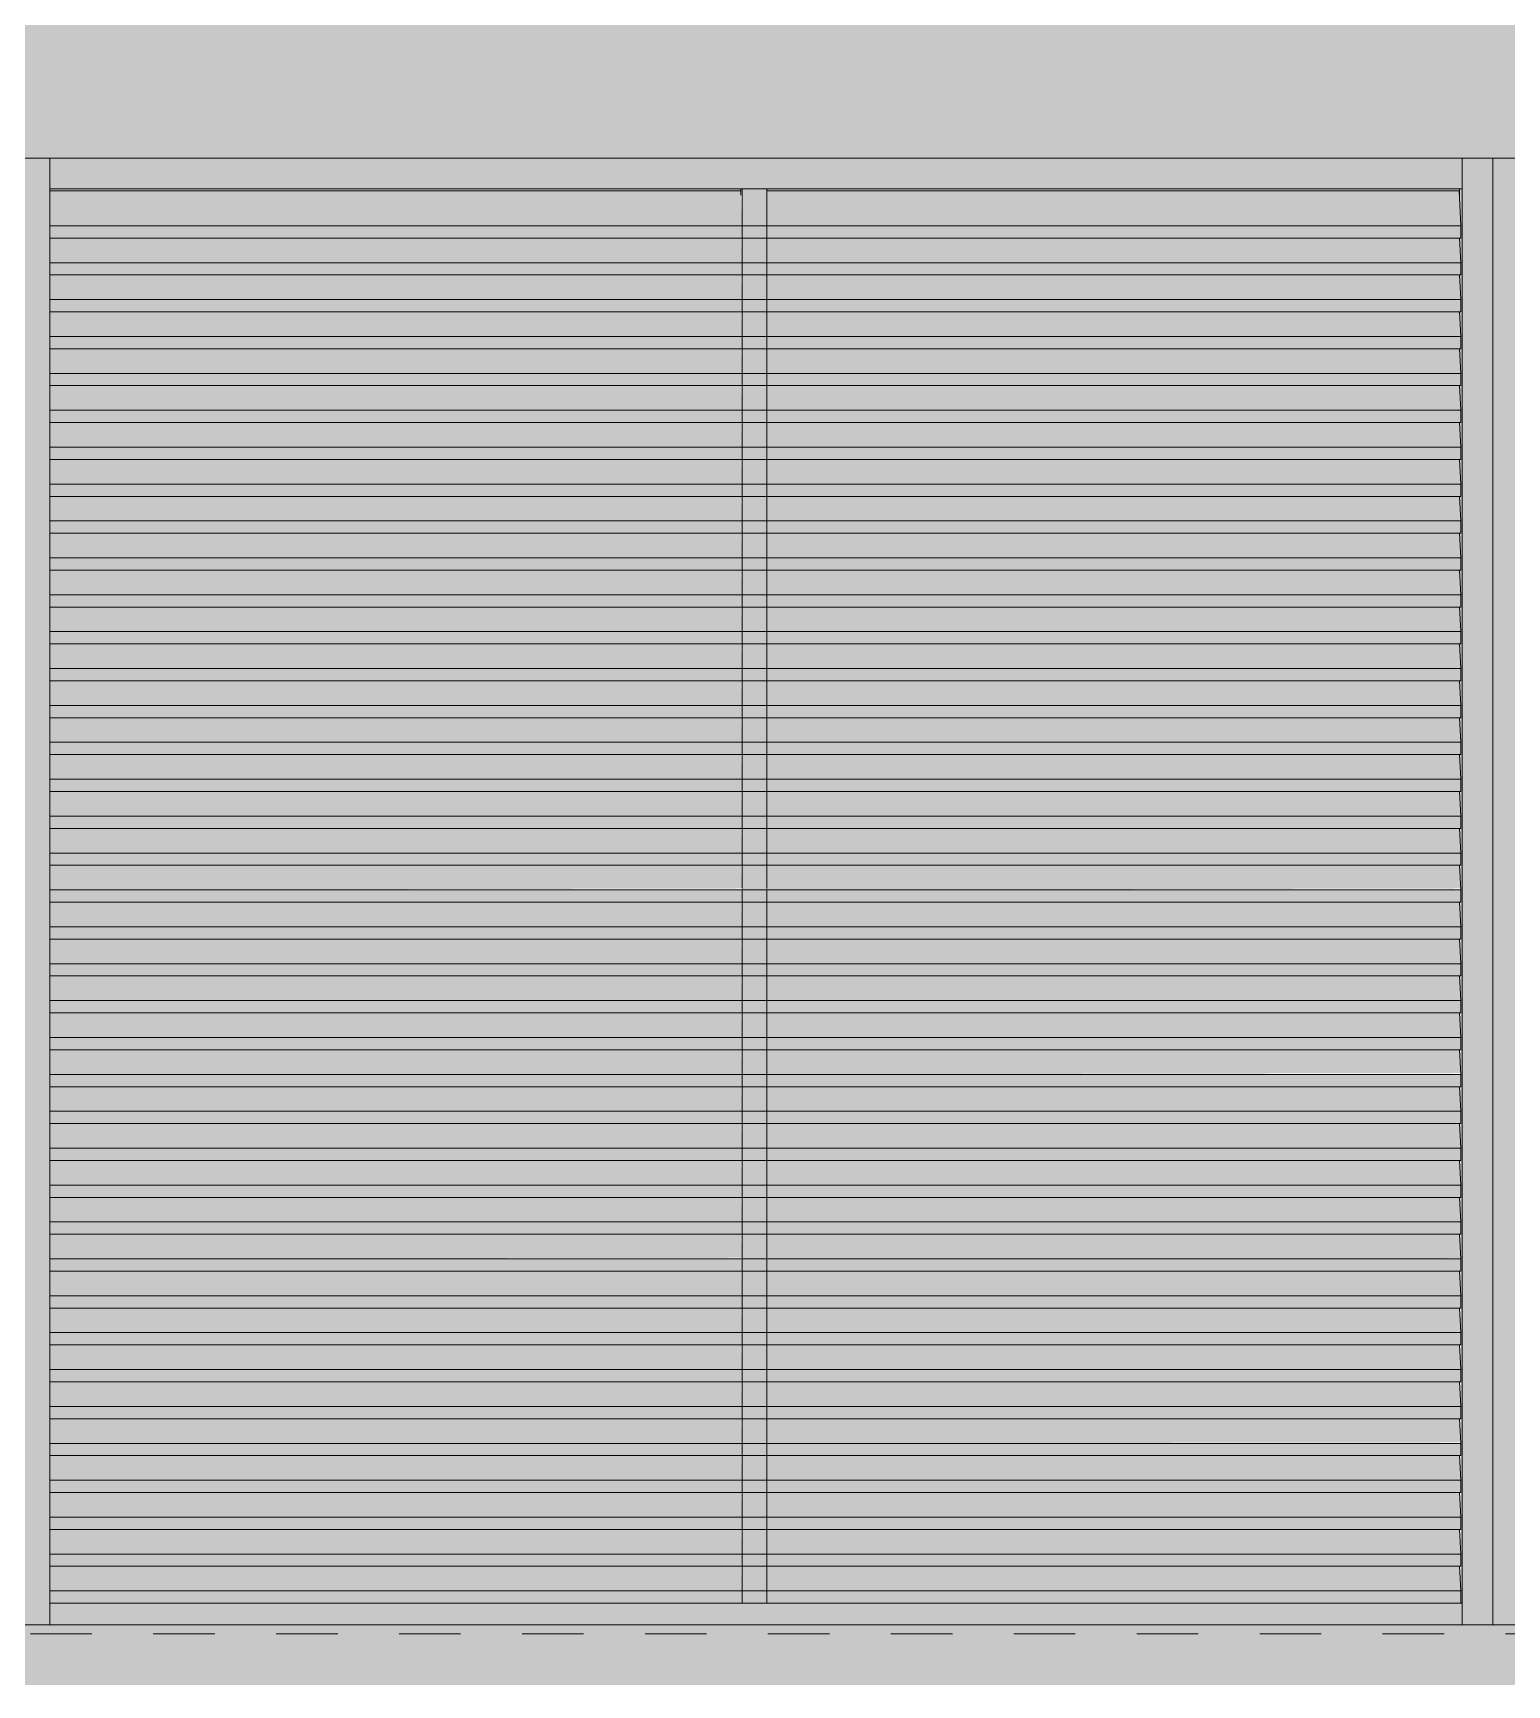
# Model space of a CAD drawing. Header units: metres. Extents: x 902 to 1205, y -4 to 36.
# Drawn here: x 1111.865 to 1114.263, y 5.157 to 7.843 of the extents above; entities that cross this region are included whole.
import ezdxf

# ---------------------------------------------------------------- set-up
doc = ezdxf.new("R2010")
doc.units = ezdxf.units.M
doc.linetypes.add('AEC_Center', pattern=[0.024, 0.012, -0.004, 0.004, -0.004])
for name, color, linetype, lineweight in [('A-DOOR', 31, 'Continuous', 5), ('A-FLOR', 192, 'Continuous', 5), ('A-FLOR-LEVL', 51, 'Continuous', 5), ('A-GLAZ-CWMG', 51, 'Continuous', 5), ('A-WALL-PATT', 111, 'Continuous', 5)]:
    doc.layers.add(name, color=color, linetype=linetype, lineweight=lineweight)

# ---------------------------------------------------------------- blocks, each defined once
blk = doc.blocks.new('Rectangular Mullion - 50x100mm-1447016-North - Grids B')
at = {"layer": 'A-GLAZ-CWMG'}
blk.add_hatch(color=256, dxfattribs=at).paths.add_polyline_path([(1610.9208, 5.255), (1610.9708, 5.255), (1610.9708, 7.64), (1610.9208, 7.64), (1610.9208, 5.5514)])
for p, q in [((1610.9208, 7.64), (1610.9708, 7.64)), ((1610.9208, 7.64), (1610.9208, 5.255)), ((1610.9708, 7.64), (1610.9708, 5.255))]:
    blk.add_line(p, q, dxfattribs=at)
blk = doc.blocks.new('Curtain_Wall_Louvre_DoubleDoor - Louvre Double Door-V124-North - Grids B')
at = {"layer": 'A-DOOR'}
h = blk.add_hatch(color=256, dxfattribs=at)
h.paths.add_polyline_path([(1607.3015, 7.53), (1607.2992, 7.587), (1606.1749, 7.587), (1606.1749, 7.53), (1606.843, 7.53)])
h.paths.add_polyline_path([(1608.4705, 7.53), (1608.4681, 7.587), (1607.3415, 7.587), (1607.3415, 7.53), (1608.4062, 7.53)])
for points in [[(1607.3415, 5.29), (1607.3415, 7.59), (1607.3015, 7.59), (1607.3015, 5.29)], [(1606.843, 7.51), (1608.4705, 7.51), (1608.4705, 7.53), (1606.1749, 7.53), (1606.1749, 7.51), (1606.3219, 7.51)], [(1606.843, 7.45), (1608.4705, 7.45), (1608.4705, 7.47), (1606.1749, 7.47), (1606.1749, 7.45), (1606.3219, 7.45)], [(1606.843, 7.39), (1608.4705, 7.39), (1608.4705, 7.41), (1606.1749, 7.41), (1606.1749, 7.39), (1606.3219, 7.39)], [(1606.843, 7.33), (1608.4705, 7.33), (1608.4705, 7.35), (1606.1749, 7.35), (1606.1749, 7.33), (1606.3219, 7.33)], [(1606.843, 7.27), (1608.4705, 7.27), (1608.4705, 7.29), (1606.1749, 7.29), (1606.1749, 7.27), (1606.3219, 7.27)], [(1606.843, 7.21), (1608.4705, 7.21), (1608.4705, 7.23), (1606.1749, 7.23), (1606.1749, 7.21), (1606.3219, 7.21)], [(1606.843, 7.15), (1608.4705, 7.15), (1608.4705, 7.17), (1606.1749, 7.17), (1606.1749, 7.15), (1606.3219, 7.15)], [(1606.843, 7.09), (1608.4705, 7.09), (1608.4705, 7.11), (1606.1749, 7.11), (1606.1749, 7.09), (1606.3219, 7.09)], [(1607.3641, 7.03), (1608.4705, 7.03), (1608.4705, 7.05), (1606.1749, 7.05), (1606.1749, 7.03), (1606.3219, 7.03)], [(1607.3641, 6.97), (1608.4705, 6.97), (1608.4705, 6.99), (1606.1749, 6.99), (1606.1749, 6.97), (1606.3219, 6.97)], [(1607.3641, 6.91), (1608.4705, 6.91), (1608.4705, 6.93), (1606.1749, 6.93), (1606.1749, 6.91), (1606.3219, 6.91)], [(1607.3641, 6.85), (1608.4705, 6.85), (1608.4705, 6.87), (1606.1749, 6.87), (1606.1749, 6.85), (1606.3219, 6.85)], [(1607.3641, 6.79), (1608.4705, 6.79), (1608.4705, 6.81), (1606.1749, 6.81), (1606.1749, 6.79), (1606.3219, 6.79)], [(1607.3641, 6.73), (1608.4705, 6.73), (1608.4705, 6.75), (1606.1749, 6.75), (1606.1749, 6.73), (1606.3219, 6.73)], [(1607.3641, 6.67), (1608.4705, 6.67), (1608.4705, 6.69), (1606.1749, 6.69), (1606.1749, 6.67), (1606.3219, 6.67)], [(1607.3641, 6.61), (1608.4705, 6.61), (1608.4705, 6.63), (1606.1749, 6.63), (1606.1749, 6.61), (1606.3219, 6.61)], [(1607.3641, 6.55), (1608.4705, 6.55), (1608.4705, 6.57), (1606.1749, 6.57), (1606.1749, 6.55), (1606.3219, 6.55)], [(1607.3641, 6.49), (1608.4705, 6.49), (1608.4705, 6.51), (1606.1749, 6.51), (1606.1749, 6.49), (1606.3219, 6.49)], [(1607.6246, 6.43), (1608.4705, 6.43), (1608.4705, 6.45), (1606.1749, 6.45), (1606.1749, 6.43), (1607.3641, 6.43)], [(1607.6246, 6.37), (1608.4705, 6.37), (1608.4705, 6.39), (1606.1749, 6.39), (1606.1749, 6.37), (1607.3641, 6.37)], [(1607.6246, 6.31), (1608.4705, 6.31), (1608.4705, 6.33), (1606.1749, 6.33), (1606.1749, 6.31), (1607.3641, 6.31)], [(1607.7549, 6.25), (1608.4705, 6.25), (1608.4705, 6.27), (1606.1749, 6.27), (1606.1749, 6.25), (1607.6246, 6.25)], [(1607.7549, 6.19), (1608.4705, 6.19), (1608.4705, 6.21), (1606.1749, 6.21), (1606.1749, 6.19), (1607.6246, 6.19)], [(1607.3641, 6.13), (1608.4705, 6.13), (1608.4705, 6.15), (1606.1749, 6.15), (1606.1749, 6.13), (1606.3219, 6.13)], [(1607.3641, 6.07), (1608.4705, 6.07), (1608.4705, 6.09), (1606.1749, 6.09), (1606.1749, 6.07), (1606.3219, 6.07)], [(1607.3641, 6.01), (1608.4705, 6.01), (1608.4705, 6.03), (1606.1749, 6.03), (1606.1749, 6.01), (1606.3219, 6.01)], [(1607.3641, 5.95), (1608.4705, 5.95), (1608.4705, 5.97), (1606.1749, 5.97), (1606.1749, 5.95), (1606.3219, 5.95)], [(1607.3641, 5.89), (1608.4705, 5.89), (1608.4705, 5.91), (1606.1749, 5.91), (1606.1749, 5.89), (1606.3219, 5.89)], [(1607.3641, 5.83), (1608.4705, 5.83), (1608.4705, 5.85), (1606.1749, 5.85), (1606.1749, 5.83), (1606.3219, 5.83)], [(1607.3641, 5.77), (1608.4705, 5.77), (1608.4705, 5.79), (1606.1749, 5.79), (1606.1749, 5.77), (1606.3219, 5.77)], [(1607.3641, 5.71), (1608.4705, 5.71), (1608.4705, 5.73), (1606.1749, 5.73), (1606.1749, 5.71), (1606.3219, 5.71)], [(1607.3641, 5.65), (1608.4705, 5.65), (1608.4705, 5.67), (1606.1749, 5.67), (1606.1749, 5.65), (1606.3219, 5.65)], [(1607.3641, 5.59), (1608.4705, 5.59), (1608.4705, 5.61), (1606.1749, 5.61), (1606.1749, 5.59), (1606.3219, 5.59)], [(1607.3641, 5.53), (1608.4705, 5.53), (1608.4705, 5.55), (1606.1749, 5.55), (1606.1749, 5.53), (1606.3219, 5.53)], [(1607.3641, 5.47), (1608.4705, 5.47), (1608.4705, 5.49), (1606.1749, 5.49), (1606.1749, 5.47), (1606.3219, 5.47)], [(1607.3641, 5.41), (1608.4705, 5.41), (1608.4705, 5.43), (1606.1749, 5.43), (1606.1749, 5.41), (1606.3219, 5.41)], [(1607.3641, 5.35), (1608.4705, 5.35), (1608.4705, 5.37), (1606.1749, 5.37), (1606.1749, 5.35), (1606.3219, 5.35)], [(1607.3641, 5.29), (1608.4705, 5.29), (1608.4705, 5.31), (1606.1749, 5.31), (1606.1749, 5.29), (1606.3219, 5.29)]]:
    blk.add_hatch(color=256, dxfattribs=at).paths.add_polyline_path(points)
h = blk.add_hatch(color=256, dxfattribs=at)
h.paths.add_polyline_path([(1606.1749, 7.47), (1607.3015, 7.47), (1607.2999, 7.51), (1606.1749, 7.51)])
h.paths.add_polyline_path([(1608.4705, 7.47), (1608.4688, 7.51), (1607.3415, 7.51), (1607.3415, 7.47), (1608.4062, 7.47)])
h = blk.add_hatch(color=256, dxfattribs=at)
h.paths.add_polyline_path([(1606.1749, 7.41), (1607.3015, 7.41), (1607.2999, 7.45), (1606.1749, 7.45)])
h.paths.add_polyline_path([(1608.4705, 7.41), (1608.4688, 7.45), (1607.3415, 7.45), (1607.3415, 7.41), (1608.4062, 7.41)])
h = blk.add_hatch(color=256, dxfattribs=at)
h.paths.add_polyline_path([(1606.1749, 7.35), (1607.3015, 7.35), (1607.2999, 7.39), (1606.1749, 7.39), (1606.1749, 7.3531)])
h.paths.add_polyline_path([(1608.4705, 7.35), (1608.4688, 7.39), (1607.3415, 7.39), (1607.3415, 7.35), (1608.4062, 7.35)])
h = blk.add_hatch(color=256, dxfattribs=at)
h.paths.add_polyline_path([(1606.1749, 7.29), (1607.3015, 7.29), (1607.2999, 7.33), (1606.1749, 7.33)])
h.paths.add_polyline_path([(1608.4705, 7.29), (1608.4688, 7.33), (1607.3415, 7.33), (1607.3415, 7.29), (1608.4062, 7.29)])
h = blk.add_hatch(color=256, dxfattribs=at)
h.paths.add_polyline_path([(1606.1749, 7.23), (1607.3015, 7.23), (1607.2999, 7.27), (1606.1749, 7.27)])
h.paths.add_polyline_path([(1608.4705, 7.23), (1608.4688, 7.27), (1607.3415, 7.27), (1607.3415, 7.23), (1608.4062, 7.23)])
h = blk.add_hatch(color=256, dxfattribs=at)
h.paths.add_polyline_path([(1606.1749, 7.17), (1607.3015, 7.17), (1607.2999, 7.21), (1606.1749, 7.21)])
h.paths.add_polyline_path([(1608.4705, 7.17), (1608.4688, 7.21), (1607.3415, 7.21), (1607.3415, 7.17), (1608.4062, 7.17)])
h = blk.add_hatch(color=256, dxfattribs=at)
h.paths.add_polyline_path([(1606.1749, 7.11), (1607.3015, 7.11), (1607.2999, 7.15), (1606.1749, 7.15)])
h.paths.add_polyline_path([(1608.4705, 7.11), (1608.4688, 7.15), (1607.3415, 7.15), (1607.3415, 7.11), (1608.4062, 7.11)])
h = blk.add_hatch(color=256, dxfattribs=at)
h.paths.add_polyline_path([(1606.1749, 7.05), (1607.3015, 7.05), (1607.2999, 7.09), (1606.1749, 7.09), (1606.1749, 7.0528)])
h.paths.add_polyline_path([(1607.3415, 7.05), (1608.4705, 7.05), (1608.4688, 7.09), (1607.3415, 7.09), (1607.3415, 7.0528)])
h = blk.add_hatch(color=256, dxfattribs=at)
h.paths.add_polyline_path([(1606.3219, 6.99), (1607.3015, 6.99), (1607.2999, 7.03), (1606.1749, 7.03), (1606.1749, 6.99)])
h.paths.add_polyline_path([(1608.4705, 6.99), (1608.4688, 7.03), (1607.3415, 7.03), (1607.3415, 6.99), (1608.4062, 6.99)])
h = blk.add_hatch(color=256, dxfattribs=at)
h.paths.add_polyline_path([(1606.3219, 6.93), (1607.3015, 6.93), (1607.2999, 6.97), (1606.1749, 6.97), (1606.1749, 6.93)])
h.paths.add_polyline_path([(1608.4705, 6.93), (1608.4688, 6.97), (1607.3415, 6.97), (1607.3415, 6.93), (1608.4062, 6.93)])
h = blk.add_hatch(color=256, dxfattribs=at)
h.paths.add_polyline_path([(1606.3219, 6.87), (1607.3015, 6.87), (1607.2999, 6.91), (1606.1749, 6.91), (1606.1749, 6.87)])
h.paths.add_polyline_path([(1608.4705, 6.87), (1608.4688, 6.91), (1607.3415, 6.91), (1607.3415, 6.87), (1608.4062, 6.87)])
h = blk.add_hatch(color=256, dxfattribs=at)
h.paths.add_polyline_path([(1606.3219, 6.81), (1607.3015, 6.81), (1607.2999, 6.85), (1606.1749, 6.85), (1606.1749, 6.81)])
h.paths.add_polyline_path([(1608.4705, 6.81), (1608.4688, 6.85), (1607.3415, 6.85), (1607.3415, 6.81), (1608.4062, 6.81)])
h = blk.add_hatch(color=256, dxfattribs=at)
h.paths.add_polyline_path([(1606.1749, 6.75), (1607.3015, 6.75), (1607.2999, 6.79), (1606.1749, 6.79), (1606.1749, 6.7525)])
h.paths.add_polyline_path([(1607.3415, 6.75), (1608.4705, 6.75), (1608.4688, 6.79), (1607.3415, 6.79)])
h = blk.add_hatch(color=256, dxfattribs=at)
h.paths.add_polyline_path([(1606.3219, 6.69), (1607.3015, 6.69), (1607.2999, 6.73), (1606.1749, 6.73), (1606.1749, 6.69)])
h.paths.add_polyline_path([(1608.4705, 6.69), (1608.4688, 6.73), (1607.3415, 6.73), (1607.3415, 6.69), (1608.4062, 6.69)])
h = blk.add_hatch(color=256, dxfattribs=at)
h.paths.add_polyline_path([(1606.3219, 6.63), (1607.3015, 6.63), (1607.2999, 6.67), (1606.1749, 6.67), (1606.1749, 6.63)])
h.paths.add_polyline_path([(1608.4705, 6.63), (1608.4688, 6.67), (1607.3415, 6.67), (1607.3415, 6.63), (1608.4062, 6.63)])
h = blk.add_hatch(color=256, dxfattribs=at)
h.paths.add_polyline_path([(1606.3219, 6.57), (1607.3015, 6.57), (1607.2999, 6.61), (1606.1749, 6.61), (1606.1749, 6.57)])
h.paths.add_polyline_path([(1608.4705, 6.57), (1608.4688, 6.61), (1607.3415, 6.61), (1607.3415, 6.57), (1608.4062, 6.57)])
h = blk.add_hatch(color=256, dxfattribs=at)
h.paths.add_polyline_path([(1606.3219, 6.51), (1607.3015, 6.51), (1607.2999, 6.55), (1606.1749, 6.55), (1606.1749, 6.51)])
h.paths.add_polyline_path([(1608.4705, 6.51), (1608.4688, 6.55), (1607.3415, 6.55), (1607.3415, 6.51), (1608.4062, 6.51)])
h = blk.add_hatch(color=256, dxfattribs=at)
h.paths.add_polyline_path([(1606.1749, 6.45), (1607.3014, 6.4523), (1607.2999, 6.49), (1606.1749, 6.49), (1606.1749, 6.4523)])
h.paths.add_polyline_path([(1607.3641, 6.45), (1608.4704, 6.4523), (1608.4688, 6.49), (1607.3415, 6.49), (1607.3415, 6.45)])
h = blk.add_hatch(color=256, dxfattribs=at)
h.paths.add_polyline_path([(1607.3641, 6.39), (1608.4705, 6.39), (1608.4688, 6.43), (1607.3415, 6.43), (1607.3415, 6.39)])
h.paths.add_polyline_path([(1607.3015, 6.39), (1607.2999, 6.43), (1606.1749, 6.43), (1606.1749, 6.39), (1606.3219, 6.39)])
h = blk.add_hatch(color=256, dxfattribs=at)
h.paths.add_polyline_path([(1607.3641, 6.33), (1608.4705, 6.33), (1608.4688, 6.37), (1607.3415, 6.37), (1607.3415, 6.33)])
h.paths.add_polyline_path([(1607.3015, 6.33), (1607.2999, 6.37), (1606.1749, 6.37), (1606.1749, 6.33), (1606.3219, 6.33)])
h = blk.add_hatch(color=256, dxfattribs=at)
h.paths.add_polyline_path([(1607.6246, 6.27), (1608.4705, 6.27), (1608.4688, 6.31), (1607.3415, 6.31), (1607.3415, 6.27), (1607.3641, 6.27)])
h.paths.add_polyline_path([(1607.3015, 6.27), (1607.2999, 6.31), (1606.1749, 6.31), (1606.1749, 6.27), (1606.3219, 6.27)])
h = blk.add_hatch(color=256, dxfattribs=at)
h.paths.add_polyline_path([(1607.6246, 6.21), (1608.4705, 6.21), (1608.4688, 6.25), (1607.3415, 6.25), (1607.3415, 6.21), (1607.3641, 6.21)])
h.paths.add_polyline_path([(1607.3015, 6.21), (1607.2999, 6.25), (1606.1749, 6.25), (1606.1749, 6.21), (1606.3219, 6.21)])
h = blk.add_hatch(color=256, dxfattribs=at)
h.paths.add_polyline_path([(1606.1749, 6.15), (1607.3015, 6.15), (1607.2999, 6.19), (1606.1749, 6.19), (1606.1749, 6.152)])
h.paths.add_polyline_path([(1607.3641, 6.15), (1608.4704, 6.152), (1608.4688, 6.19), (1607.3415, 6.19), (1607.3415, 6.15)])
h = blk.add_hatch(color=256, dxfattribs=at)
h.paths.add_polyline_path([(1606.3219, 6.09), (1607.3015, 6.09), (1607.2999, 6.13), (1606.1749, 6.13), (1606.1749, 6.09)])
h.paths.add_polyline_path([(1608.4705, 6.09), (1608.4688, 6.13), (1607.3415, 6.13), (1607.3415, 6.09), (1608.4062, 6.09)])
h = blk.add_hatch(color=256, dxfattribs=at)
h.paths.add_polyline_path([(1606.3219, 6.03), (1607.3015, 6.03), (1607.2999, 6.07), (1606.1749, 6.07), (1606.1749, 6.03)])
h.paths.add_polyline_path([(1608.4705, 6.03), (1608.4688, 6.07), (1607.3415, 6.07), (1607.3415, 6.03), (1608.4062, 6.03)])
h = blk.add_hatch(color=256, dxfattribs=at)
h.paths.add_polyline_path([(1606.3219, 5.97), (1607.3015, 5.97), (1607.2999, 6.01), (1606.1749, 6.01), (1606.1749, 5.97)])
h.paths.add_polyline_path([(1608.4705, 5.97), (1608.4688, 6.01), (1607.3415, 6.01), (1607.3415, 5.97), (1608.4062, 5.97)])
h = blk.add_hatch(color=256, dxfattribs=at)
h.paths.add_polyline_path([(1606.3219, 5.91), (1607.3015, 5.91), (1607.2999, 5.95), (1606.1749, 5.95), (1606.1749, 5.91)])
h.paths.add_polyline_path([(1608.4705, 5.91), (1608.4688, 5.95), (1607.3415, 5.95), (1607.3415, 5.91), (1608.4062, 5.91)])
h = blk.add_hatch(color=256, dxfattribs=at)
h.paths.add_polyline_path([(1606.1749, 5.85), (1607.3015, 5.8517), (1607.2999, 5.89), (1606.1749, 5.89), (1606.1749, 5.8517)])
h.paths.add_polyline_path([(1608.4062, 5.85), (1608.4704, 5.8517), (1608.4688, 5.89), (1607.3415, 5.89), (1607.3415, 5.85), (1607.3641, 5.85)])
h = blk.add_hatch(color=256, dxfattribs=at)
h.paths.add_polyline_path([(1606.3219, 5.79), (1607.3015, 5.79), (1607.2999, 5.83), (1606.1749, 5.83), (1606.1749, 5.79)])
h.paths.add_polyline_path([(1608.4705, 5.79), (1608.4688, 5.83), (1607.3415, 5.83), (1607.3415, 5.79), (1608.4062, 5.79)])
h = blk.add_hatch(color=256, dxfattribs=at)
h.paths.add_polyline_path([(1606.3219, 5.73), (1607.3015, 5.73), (1607.2999, 5.77), (1606.1749, 5.77), (1606.1749, 5.73)])
h.paths.add_polyline_path([(1608.4705, 5.73), (1608.4688, 5.77), (1607.3415, 5.77), (1607.3415, 5.73), (1608.4062, 5.73)])
h = blk.add_hatch(color=256, dxfattribs=at)
h.paths.add_polyline_path([(1606.3219, 5.67), (1607.3015, 5.67), (1607.2999, 5.71), (1606.1749, 5.71), (1606.1749, 5.67)])
h.paths.add_polyline_path([(1608.4705, 5.67), (1608.4688, 5.71), (1607.3415, 5.71), (1607.3415, 5.67), (1608.4062, 5.67)])
h = blk.add_hatch(color=256, dxfattribs=at)
h.paths.add_polyline_path([(1606.3219, 5.61), (1607.3015, 5.61), (1607.2999, 5.65), (1606.1749, 5.65), (1606.1749, 5.61)])
h.paths.add_polyline_path([(1608.4705, 5.61), (1608.4688, 5.65), (1607.3415, 5.65), (1607.3415, 5.61), (1608.4062, 5.61)])
h = blk.add_hatch(color=256, dxfattribs=at)
h.paths.add_polyline_path([(1606.1749, 5.55), (1607.3015, 5.55), (1607.2999, 5.59), (1606.1749, 5.59), (1606.1749, 5.5514)])
h.paths.add_polyline_path([(1607.3415, 5.55), (1608.4705, 5.5514), (1608.4688, 5.59), (1607.3415, 5.59)])
h = blk.add_hatch(color=256, dxfattribs=at)
h.paths.add_polyline_path([(1606.3219, 5.49), (1607.3015, 5.49), (1607.2999, 5.53), (1606.1749, 5.53), (1606.1749, 5.49)])
h.paths.add_polyline_path([(1608.4705, 5.49), (1608.4688, 5.53), (1607.3415, 5.53), (1607.3415, 5.49), (1608.4062, 5.49)])
h = blk.add_hatch(color=256, dxfattribs=at)
h.paths.add_polyline_path([(1606.3219, 5.43), (1607.3015, 5.43), (1607.2999, 5.47), (1606.1749, 5.47), (1606.1749, 5.43)])
h.paths.add_polyline_path([(1608.4705, 5.43), (1608.4688, 5.47), (1607.3415, 5.47), (1607.3415, 5.43), (1608.4062, 5.43)])
h = blk.add_hatch(color=256, dxfattribs=at)
h.paths.add_polyline_path([(1606.3219, 5.37), (1607.3015, 5.37), (1607.2999, 5.41), (1606.1749, 5.41), (1606.1749, 5.37)])
h.paths.add_polyline_path([(1608.4705, 5.37), (1608.4688, 5.41), (1607.3415, 5.41), (1607.3415, 5.37), (1608.4062, 5.37)])
h = blk.add_hatch(color=256, dxfattribs=at)
h.paths.add_polyline_path([(1606.3219, 5.31), (1607.3015, 5.31), (1607.2999, 5.35), (1606.1749, 5.35), (1606.1749, 5.31)])
h.paths.add_polyline_path([(1608.4705, 5.31), (1608.4688, 5.35), (1607.3415, 5.35), (1607.3415, 5.31), (1608.4062, 5.31)])
for p, q in [((1606.1749, 7.587), (1607.2992, 7.587)), ((1607.2994, 7.58), (1607.2994, 7.59)), ((1607.3015, 7.59), (1607.3015, 6.4523)), ((1607.3415, 7.59), (1607.3415, 6.4523)), ((1607.3415, 7.587), (1608.4681, 7.587)), ((1608.4681, 7.587), (1608.4705, 7.53)), ((1608.4705, 7.53), (1606.1749, 7.53)), ((1608.4705, 7.53), (1608.4705, 7.51)), ((1606.1749, 7.51), (1608.4705, 7.51)), ((1608.4688, 7.51), (1608.4705, 7.47)), ((1608.4705, 7.47), (1606.1749, 7.47)), ((1608.4705, 7.47), (1608.4705, 7.45)), ((1606.1749, 7.45), (1608.4705, 7.45)), ((1608.4688, 7.45), (1608.4705, 7.41)), ((1608.4705, 7.41), (1606.1749, 7.41)), ((1606.1749, 7.39), (1608.4705, 7.39)), ((1608.4688, 7.39), (1608.4705, 7.35)), ((1608.4705, 7.41), (1608.4705, 7.39)), ((1608.4705, 7.35), (1606.1749, 7.35)), ((1608.4705, 7.35), (1608.4705, 7.33)), ((1606.1749, 7.33), (1608.4705, 7.33)), ((1608.4688, 7.33), (1608.4705, 7.29)), ((1608.4705, 7.29), (1606.1749, 7.29)), ((1608.4705, 7.29), (1608.4705, 7.27)), ((1606.1749, 7.27), (1608.4705, 7.27)), ((1608.4688, 7.27), (1608.4705, 7.23)), ((1608.4705, 7.23), (1606.1749, 7.23)), ((1608.4705, 7.23), (1608.4705, 7.21)), ((1606.1749, 7.21), (1608.4705, 7.21)), ((1608.4688, 7.21), (1608.4705, 7.17)), ((1608.4705, 7.17), (1606.1749, 7.17)), ((1606.1749, 7.15), (1608.4705, 7.15)), ((1608.4688, 7.15), (1608.4705, 7.11)), ((1608.4705, 7.17), (1608.4705, 7.15)), ((1608.4705, 7.11), (1606.1749, 7.11)), ((1608.4705, 7.11), (1608.4705, 7.09)), ((1606.1749, 7.09), (1608.4705, 7.09)), ((1608.4688, 7.09), (1608.4705, 7.05)), ((1608.4705, 7.05), (1606.1749, 7.05)), ((1608.4705, 7.05), (1608.4705, 7.03)), ((1606.1749, 7.03), (1608.4705, 7.03)), ((1608.4688, 7.03), (1608.4705, 6.99)), ((1608.4705, 6.99), (1606.1749, 6.99)), ((1608.4705, 6.99), (1608.4705, 6.97)), ((1606.1749, 6.97), (1608.4705, 6.97)), ((1608.4688, 6.97), (1608.4705, 6.93)), ((1608.4705, 6.93), (1606.1749, 6.93)), ((1606.1749, 6.91), (1608.4705, 6.91)), ((1608.4688, 6.91), (1608.4705, 6.87)), ((1608.4705, 6.93), (1608.4705, 6.91)), ((1608.4705, 6.87), (1606.1749, 6.87)), ((1608.4705, 6.87), (1608.4705, 6.85)), ((1606.1749, 6.85), (1608.4705, 6.85)), ((1608.4688, 6.85), (1608.4705, 6.81)), ((1608.4705, 6.81), (1606.1749, 6.81)), ((1608.4705, 6.81), (1608.4705, 6.79)), ((1606.1749, 6.79), (1608.4705, 6.79)), ((1608.4688, 6.79), (1608.4705, 6.75)), ((1608.4705, 6.75), (1606.1749, 6.75)), ((1608.4705, 6.75), (1608.4705, 6.73)), ((1606.1749, 6.73), (1608.4705, 6.73)), ((1608.4688, 6.73), (1608.4705, 6.69)), ((1608.4705, 6.69), (1606.1749, 6.69)), ((1608.4705, 6.69), (1608.4705, 6.67)), ((1606.1749, 6.67), (1608.4705, 6.67)), ((1608.4688, 6.67), (1608.4705, 6.63)), ((1608.4705, 6.63), (1606.1749, 6.63)), ((1606.1749, 6.61), (1608.4705, 6.61)), ((1608.4688, 6.61), (1608.4705, 6.57)), ((1608.4705, 6.63), (1608.4705, 6.61)), ((1608.4705, 6.57), (1606.1749, 6.57)), ((1608.4705, 6.57), (1608.4705, 6.55)), ((1606.1749, 6.55), (1608.4705, 6.55)), ((1608.4688, 6.55), (1608.4705, 6.51)), ((1608.4705, 6.51), (1606.1749, 6.51)), ((1608.4705, 6.51), (1608.4705, 6.49)), ((1606.1749, 6.49), (1608.4705, 6.49)), ((1608.4688, 6.49), (1608.4705, 6.45)), ((1608.4705, 6.45), (1606.1749, 6.45)), ((1607.3015, 6.45), (1607.3015, 5.8517)), ((1607.3415, 6.45), (1607.3415, 5.8517)), ((1608.4705, 6.45), (1608.4705, 6.43)), ((1606.1749, 6.43), (1608.4705, 6.43)), ((1608.4688, 6.43), (1608.4705, 6.39)), ((1608.4705, 6.39), (1606.1749, 6.39)), ((1606.1749, 6.37), (1608.4705, 6.37)), ((1608.4688, 6.37), (1608.4705, 6.33)), ((1608.4705, 6.39), (1608.4705, 6.37)), ((1608.4705, 6.33), (1606.1749, 6.33)), ((1608.4705, 6.33), (1608.4705, 6.31)), ((1606.1749, 6.31), (1608.4705, 6.31)), ((1608.4688, 6.31), (1608.4705, 6.27)), ((1608.4705, 6.27), (1606.1749, 6.27)), ((1608.4705, 6.27), (1608.4705, 6.25)), ((1606.1749, 6.25), (1608.4705, 6.25)), ((1608.4688, 6.25), (1608.4705, 6.21)), ((1608.4705, 6.21), (1606.1749, 6.21)), ((1608.4705, 6.21), (1608.4705, 6.19)), ((1606.1749, 6.19), (1608.4705, 6.19)), ((1608.4688, 6.19), (1608.4705, 6.15)), ((1608.4705, 6.15), (1606.1749, 6.15)), ((1606.1749, 6.13), (1608.4705, 6.13)), ((1608.4688, 6.13), (1608.4705, 6.09)), ((1608.4705, 6.15), (1608.4705, 6.13)), ((1608.4705, 6.09), (1606.1749, 6.09)), ((1608.4705, 6.09), (1608.4705, 6.07)), ((1606.1749, 6.07), (1608.4705, 6.07)), ((1608.4688, 6.07), (1608.4705, 6.03)), ((1608.4705, 6.03), (1606.1749, 6.03)), ((1608.4705, 6.03), (1608.4705, 6.01)), ((1606.1749, 6.01), (1608.4705, 6.01)), ((1608.4688, 6.01), (1608.4705, 5.97)), ((1608.4705, 5.97), (1606.1749, 5.97)), ((1608.4705, 5.97), (1608.4705, 5.95)), ((1606.1749, 5.95), (1608.4705, 5.95)), ((1608.4688, 5.95), (1608.4705, 5.91)), ((1608.4705, 5.91), (1606.1749, 5.91)), ((1606.1749, 5.89), (1608.4705, 5.89)), ((1608.4688, 5.89), (1608.4705, 5.85)), ((1608.4705, 5.91), (1608.4705, 5.89)), ((1608.4705, 5.85), (1606.1749, 5.85)), ((1606.1749, 5.83), (1608.4705, 5.83)), ((1607.3015, 5.85), (1607.3015, 5.29)), ((1607.3415, 5.85), (1607.3415, 5.29)), ((1608.4688, 5.83), (1608.4705, 5.79)), ((1608.4705, 5.85), (1608.4705, 5.83)), ((1608.4705, 5.79), (1606.1749, 5.79)), ((1608.4705, 5.79), (1608.4705, 5.77)), ((1606.1749, 5.77), (1608.4705, 5.77)), ((1608.4688, 5.77), (1608.4705, 5.73)), ((1608.4705, 5.73), (1606.1749, 5.73)), ((1608.4705, 5.73), (1608.4705, 5.71)), ((1606.1749, 5.71), (1608.4705, 5.71)), ((1608.4688, 5.71), (1608.4705, 5.67)), ((1608.4705, 5.67), (1606.1749, 5.67)), ((1608.4705, 5.67), (1608.4705, 5.65)), ((1606.1749, 5.65), (1608.4705, 5.65)), ((1608.4688, 5.65), (1608.4705, 5.61)), ((1608.4705, 5.61), (1606.1749, 5.61)), ((1606.1749, 5.59), (1608.4705, 5.59)), ((1608.4688, 5.59), (1608.4705, 5.55)), ((1608.4705, 5.61), (1608.4705, 5.59)), ((1608.4705, 5.55), (1606.1749, 5.55)), ((1608.4705, 5.55), (1608.4705, 5.53)), ((1606.1749, 5.53), (1608.4705, 5.53)), ((1608.4688, 5.53), (1608.4705, 5.49)), ((1608.4705, 5.49), (1606.1749, 5.49)), ((1608.4705, 5.49), (1608.4705, 5.47)), ((1606.1749, 5.47), (1608.4705, 5.47)), ((1608.4688, 5.47), (1608.4705, 5.43)), ((1608.4705, 5.43), (1606.1749, 5.43)), ((1608.4705, 5.43), (1608.4705, 5.41)), ((1606.1749, 5.41), (1608.4705, 5.41)), ((1608.4688, 5.41), (1608.4705, 5.37)), ((1608.4705, 5.37), (1606.1749, 5.37)), ((1606.1749, 5.35), (1608.4705, 5.35)), ((1608.4688, 5.35), (1608.4705, 5.31)), ((1608.4705, 5.37), (1608.4705, 5.35)), ((1608.4705, 5.31), (1606.1749, 5.31)), ((1608.4705, 5.31), (1608.4705, 5.29))]:
    blk.add_line(p, q, dxfattribs=at)
blk = doc.blocks.new('Rectangular Mullion - 50x100mm-3471309-North - Grids B')
at = {"layer": 'A-GLAZ-CWMG'}
blk.add_hatch(color=256, dxfattribs=at).paths.add_polyline_path([(1611.5328, 7.59), (1613.2688, 7.59), (1613.2688, 7.64), (1610.9708, 7.64), (1610.9708, 7.59), (1611.2722, 7.59)])
for p, q in [((1610.9708, 7.59), (1610.9708, 7.64)), ((1613.2688, 7.64), (1610.9708, 7.64)), ((1613.2688, 7.64), (1613.2688, 7.59)), ((1613.2688, 7.59), (1610.9708, 7.59))]:
    blk.add_line(p, q, dxfattribs=at)
blk = doc.blocks.new('Rectangular Mullion - 50x100mm-3471310-North - Grids B')
at = {"layer": 'A-GLAZ-CWMG'}
blk.add_hatch(color=256, dxfattribs=at).paths.add_polyline_path([(1613.096, 5.255), (1613.2688, 5.255), (1613.2688, 5.29), (1610.9708, 5.29), (1610.9708, 5.255), (1612.8355, 5.255)])
for p, q in [((1610.9708, 5.255), (1610.9708, 5.29)), ((1610.9708, 5.29), (1613.2688, 5.29)), ((1613.2688, 5.29), (1613.2688, 5.255))]:
    blk.add_line(p, q, dxfattribs=at)
blk = doc.blocks.new('Rectangular Mullion - 50x100mm-1425435-North - Grids B')
at = {"layer": 'A-GLAZ-CWMG'}
for points in [[(1613.3169, 5.255), (1613.3187, 5.255), (1613.3187, 7.64), (1613.2688, 7.64), (1613.2688, 5.255)], [(1613.2688, 5.29), (1613.2688, 7.59), (1613.2646, 7.59), (1613.2664, 5.29)]]:
    blk.add_hatch(color=256, dxfattribs=at).paths.add_polyline_path(points)
for p, q in [((1613.2688, 7.64), (1613.3187, 7.64)), ((1613.2688, 5.255), (1613.2688, 7.64)), ((1613.3187, 5.255), (1613.3187, 7.64)), ((1613.2646, 7.5719), (1613.2646, 7.59))]:
    blk.add_line(p, q, dxfattribs=at)

msp = doc.modelspace()

# ---------------------------------------------------------------- hatches: boundary and pattern name
at = {"layer": 'A-FLOR'}
msp.add_hatch(color=256, dxfattribs=at).paths.add_polyline_path([(1114.1239, 5.1571), (1122.2122, 5.1571), (1122.2122, 5.255), (1106.7149, 5.255), (1106.7149, 5.1571), (1113.0817, 5.1571)])
at = {"layer": 'A-WALL-PATT'}
h = msp.add_hatch(color=256, dxfattribs=at)
h.paths.add_polyline_path([(1081.2859, 5.1571), (1087.2684, 5.1571), (1087.2684, 6.44), (1081.2859, 6.44), (1081.2859, 5.2511)])
h.paths.add_polyline_path([(1122.8437, 5.1571), (1124.3666, 5.1625), (1124.3666, 5.24), (1122.7878, 5.24), (1122.7878, 5.1571)])
h.paths.add_polyline_path([(1122.4613, 5.1571), (1122.6406, 5.1571), (1122.6406, 5.24), (1122.2792, 5.24), (1122.2792, 8.24), (1118.8034, 8.24), (1118.8034, 7.64), (1119.0364, 7.64), (1119.0364, 7.6066), (1121.9909, 7.6066), (1122.0474, 7.55), (1122.0453, 7.5479), (1119.0368, 7.55), (1119.0367, 7.5466), (1121.9909, 7.5466), (1122.0474, 7.49), (1122.0453, 7.4879), (1121.9909, 7.4866), (1122.0474, 7.43), (1122.0453, 7.4279), (1121.9909, 7.4266), (1122.0474, 7.37), (1122.0453, 7.3679), (1121.9909, 7.3666), (1122.0474, 7.31), (1122.0453, 7.3079), (1121.9909, 7.3066), (1122.0474, 7.25), (1122.0453, 7.2479), (1121.9909, 7.2466), (1122.0474, 7.19), (1122.0453, 7.1879), (1121.9909, 7.1866), (1122.0474, 7.13), (1122.0453, 7.1279), (1121.9909, 7.1266), (1122.0474, 7.07), (1122.0453, 7.0679), (1121.9909, 7.0666), (1122.0474, 7.01), (1122.0453, 7.0079), (1121.9909, 7.0066), (1122.0474, 6.95), (1122.0453, 6.9479), (1121.9909, 6.9466), (1122.0474, 6.89), (1122.0453, 6.8879), (1121.9909, 6.8866), (1122.0474, 6.83), (1122.0453, 6.8279), (1121.9909, 6.8266), (1122.0474, 6.77), (1122.0453, 6.7679), (1121.9909, 6.7666), (1122.0474, 6.71), (1122.0453, 6.7079), (1121.9909, 6.7066), (1122.0474, 6.65), (1122.0453, 6.6479), (1121.9909, 6.6466), (1122.0474, 6.59), (1122.0453, 6.5879), (1121.9909, 6.5866), (1122.0474, 6.53), (1122.0453, 6.5279), (1121.9909, 6.5266), (1122.0474, 6.47), (1122.0453, 6.4679), (1121.9909, 6.4666), (1122.0474, 6.41), (1122.0453, 6.4079), (1121.9909, 6.4066), (1122.0474, 6.35), (1122.0453, 6.3479), (1121.9909, 6.3466), (1122.0474, 6.29), (1122.0453, 6.2879), (1121.9909, 6.2866), (1122.0474, 6.23), (1122.0453, 6.2279), (1121.9909, 6.2266), (1122.0474, 6.17), (1122.0453, 6.1679), (1121.9909, 6.1666), (1122.0474, 6.11), (1122.0453, 6.1079), (1121.9909, 6.1066), (1122.0474, 6.05), (1122.0453, 6.0479), (1121.9909, 6.0466), (1122.0474, 5.99), (1122.0453, 5.9879), (1121.9909, 5.9866), (1122.0474, 5.93), (1122.0453, 5.9279), (1121.9909, 5.9266), (1122.0474, 5.87), (1122.0453, 5.8679), (1121.9909, 5.8666), (1122.0474, 5.81), (1122.0453, 5.8079), (1121.9909, 5.8066), (1122.0474, 5.75), (1122.0453, 5.7479), (1121.9909, 5.7466), (1122.0474, 5.69), (1122.0453, 5.6879), (1121.9909, 5.6866), (1122.0474, 5.63), (1122.0453, 5.6279), (1121.9909, 5.6266), (1122.0474, 5.57), (1122.0453, 5.5679), (1121.9909, 5.5666), (1122.0474, 5.51), (1122.0453, 5.5079), (1121.9909, 5.5066), (1122.0474, 5.45), (1122.0453, 5.4479), (1121.9909, 5.4466), (1122.0474, 5.39), (1122.0453, 5.3879), (1121.9909, 5.3866), (1122.0474, 5.33), (1122.0453, 5.3279), (1121.9909, 5.3266), (1122.0474, 5.27), (1122.0453, 5.2679), (1119.6065, 5.2679), (1119.6065, 5.255), (1122.2122, 5.255), (1122.2122, 5.1571), (1122.2792, 5.1571)])
h.paths.add_polyline_path([(1097.7096, 5.1571), (1097.7122, 5.1571), (1097.7124, 6), (1097.7684, 6), (1097.7684, 8.24), (1087.3034, 8.24), (1087.3034, 5.1571), (1097.4883, 5.1571)])
h.paths.add_polyline_path([(1171.3448, 5.1571), (1171.4359, 5.1571), (1171.4359, 8.24), (1171.3384, 8.24), (1171.3384, 5.1571)])
h.paths.add_polyline_path([(1171.2859, 5.1571), (1171.3034, 5.1571), (1171.3034, 8.24), (1159.7259, 8.24), (1159.7259, 5.24), (1158.0871, 5.24), (1158.0871, 5.2304), (1159.7365, 5.2304), (1159.7365, 5.235), (1159.9963, 5.233), (1168.3171, 5.1571), (1171.183, 5.1571)])
h.paths.add_polyline_path([(1124.5138, 5.163), (1126.0001, 5.17), (1126.0001, 5.24), (1124.5138, 5.24), (1124.5138, 5.17)])
h.paths.add_polyline_path([(1126.1473, 5.1688), (1129.2684, 5.1798), (1129.2684, 8.24), (1127.2792, 8.24), (1127.2792, 5.24), (1126.1473, 5.24), (1126.1473, 5.17)])
h.paths.add_polyline_path([(1153.3859, 5.17), (1154.7259, 5.235), (1154.7365, 5.235), (1154.7365, 5.2304), (1154.7854, 5.2304), (1154.7854, 5.24), (1154.7259, 5.24), (1154.7259, 8.24), (1150.3034, 8.24), (1150.3034, 5.2004), (1153.2794, 5.1711)])
h.paths.add_polyline_path([(1129.3034, 5.1799), (1139.7684, 5.2169), (1139.7684, 8.24), (1129.3034, 8.24), (1129.3034, 5.24)])
h.paths.add_polyline_path([(1150.2684, 5.2007), (1150.2684, 8.24), (1139.8034, 8.24), (1139.8034, 5.2171), (1146.286, 5.24), (1150.079, 5.2026)])
h.paths.add_polyline_path([(1156.3611, 5.2304), (1157.939, 5.2304), (1157.939, 5.24), (1156.3611, 5.24)])
h.paths.add_polyline_path([(1156.213, 5.2304), (1156.213, 5.24), (1154.9335, 5.24), (1154.9335, 5.2304), (1156.0715, 5.2304)])
h.paths.add_polyline_path([(1094.2982, 5.24), (1092.4222, 5.24), (1092.4222, 7.64), (1094.3082, 7.64), (1094.3062, 5.24)])
h.paths.add_polyline_path([(1132.2694, 5.24), (1130.3934, 5.24), (1130.3934, 7.64), (1132.2794, 7.64), (1132.2774, 5.24)])
h.paths.add_polyline_path([(1081.591, 5.24), (1081.5286, 5.24), (1081.5298, 6.14), (1081.6768, 6.14), (1081.6768, 5.24), (1081.6056, 5.24)])
h.paths.add_polyline_path([(1163.3214, 5.24), (1163.2459, 5.24), (1163.2459, 5.9258), (1162.9559, 5.9278), (1162.9559, 6.0458), (1163.6559, 6.0437), (1163.6559, 5.9258), (1163.3659, 5.9258), (1163.3638, 5.24), (1163.3359, 5.24)])
h.paths.add_polyline_path([(1089.5774, 5.24), (1089.5019, 5.24), (1089.5019, 5.9258), (1089.2119, 5.9278), (1089.2119, 6.0458), (1089.9119, 6.0437), (1089.9119, 5.9258), (1089.6219, 5.9258), (1089.6199, 5.24), (1089.5919, 5.24)])
h.paths.add_polyline_path([(1153.2594, 5.24), (1151.3934, 5.24), (1151.3934, 7.64), (1153.2794, 7.64), (1153.2774, 5.24), (1153.2644, 5.24)])
h.paths.add_polyline_path([(1102.2585, 5.255), (1102.2585, 5.2679), (1097.9614, 5.27), (1098.0191, 5.3266), (1097.9636, 5.3279), (1097.9614, 5.33), (1098.0191, 5.3866), (1097.9636, 5.3879), (1097.9614, 5.39), (1098.0191, 5.4466), (1097.9636, 5.4479), (1097.9614, 5.45), (1098.0191, 5.5066), (1097.9636, 5.5079), (1097.9614, 5.51), (1098.0191, 5.5666), (1097.9636, 5.5679), (1097.9614, 5.57), (1098.0191, 5.6266), (1097.9636, 5.6279), (1097.9614, 5.63), (1098.0191, 5.6866), (1097.9636, 5.6879), (1097.9614, 5.69), (1098.0191, 5.7466), (1097.9636, 5.7479), (1097.9614, 5.75), (1098.0191, 5.8066), (1097.9636, 5.8079), (1097.9614, 5.81), (1098.0191, 5.8666), (1097.9636, 5.8679), (1097.9614, 5.87), (1098.0191, 5.9266), (1097.9636, 5.9279), (1097.9614, 5.93), (1098.0191, 5.9866), (1097.9636, 5.9879), (1097.9614, 5.99), (1098.0191, 6.0466), (1097.9636, 6.0479), (1097.9614, 6.05), (1098.0191, 6.1066), (1097.9636, 6.1079), (1097.9614, 6.11), (1098.0191, 6.1666), (1097.9636, 6.1679), (1097.9614, 6.17), (1098.0191, 6.2266), (1097.9636, 6.2279), (1097.9614, 6.23), (1098.0191, 6.2866), (1097.9636, 6.2879), (1097.9614, 6.29), (1098.0191, 6.3466), (1097.9636, 6.3479), (1097.9614, 6.35), (1098.0191, 6.4066), (1097.9636, 6.4079), (1097.9614, 6.41), (1098.0191, 6.4666), (1097.9636, 6.4679), (1097.9614, 6.47), (1098.0191, 6.5266), (1097.9636, 6.5279), (1097.9614, 6.53), (1098.0191, 6.5866), (1097.9636, 6.5879), (1097.9614, 6.59), (1098.0191, 6.6466), (1097.9636, 6.6479), (1097.9614, 6.65), (1098.0191, 6.7066), (1097.9636, 6.7079), (1097.9614, 6.71), (1098.0191, 6.7666), (1097.9636, 6.7679), (1097.9614, 6.77), (1098.0191, 6.8266), (1097.9636, 6.8279), (1097.9614, 6.83), (1098.0191, 6.8866), (1097.9636, 6.8879), (1097.9614, 6.89), (1098.0191, 6.9466), (1097.9636, 6.9479), (1097.9614, 6.95), (1098.0191, 7.0066), (1097.9636, 7.0079), (1097.9614, 7.01), (1098.0191, 7.0666), (1097.9636, 7.0679), (1097.9614, 7.07), (1098.0191, 7.1266), (1097.9636, 7.1279), (1097.9614, 7.13), (1098.0191, 7.1866), (1097.9636, 7.1879), (1097.9614, 7.19), (1098.0191, 7.2466), (1097.9636, 7.2479), (1097.9614, 7.25), (1098.0191, 7.3066), (1097.9636, 7.3079), (1097.9614, 7.31), (1098.0191, 7.3666), (1097.9636, 7.3679), (1097.9614, 7.37), (1098.0191, 7.4266), (1097.9636, 7.4279), (1097.9614, 7.43), (1098.0191, 7.4866), (1097.9636, 7.4879), (1097.9614, 7.49), (1098.0191, 7.5466), (1097.9636, 7.5479), (1097.9614, 7.55), (1098.0191, 7.6066), (1107.0426, 7.6066), (1107.0426, 7.64), (1108.2684, 7.64), (1108.2684, 8.24), (1097.8034, 8.24), (1097.8034, 6), (1097.8595, 6), (1097.8595, 5.255), (1102.1388, 5.255)])
h.paths.add_polyline_path([(1106.8286, 5.255), (1106.8565, 5.255), (1106.8565, 5.2679), (1105.7582, 5.2679), (1105.7582, 5.255), (1106.7149, 5.255)])
h.paths.add_polyline_path([(1106.8565, 5.4466), (1106.8565, 5.4479), (1106.8286, 5.4466)])
h.paths.add_polyline_path([(1106.8565, 5.5666), (1106.8565, 5.5679), (1106.8286, 5.5666)])
h.paths.add_polyline_path([(1106.8565, 7.3666), (1106.8565, 7.3679), (1106.8286, 7.3666)])
h.paths.add_polyline_path([(1106.8565, 7.4266), (1106.8565, 7.4279), (1106.8286, 7.4266)])
h.paths.add_polyline_path([(1118.9822, 7.5719), (1118.9822, 7.59), (1118.8034, 7.59), (1118.8034, 7.587), (1118.9816, 7.587)])
h.paths.add_polyline_path([(1116.5843, 7.5719), (1116.5843, 7.59), (1115.457, 7.59), (1115.457, 7.587), (1116.5837, 7.587)])
h.paths.add_polyline_path([(1109.3905, 7.5719), (1109.3905, 7.59), (1108.3034, 7.59), (1108.3034, 7.587), (1109.3899, 7.587)])
h.paths.add_polyline_path([(1114.1864, 7.5719), (1114.1864, 7.59), (1113.0591, 7.59), (1113.0591, 7.587), (1114.1858, 7.587)])
h.paths.add_polyline_path([(1111.7885, 7.5719), (1111.7885, 7.59), (1110.6612, 7.59), (1110.6612, 7.587), (1111.7878, 7.587)])
h.paths.add_polyline_path([(1107.0967, 7.587), (1108.2212, 7.587), (1108.2212, 7.59), (1107.0967, 7.59)])
h.paths.add_polyline_path([(1108.2633, 7.587), (1108.2684, 7.587), (1108.2684, 7.59), (1108.2633, 7.59)])
h.paths.add_polyline_path([(1116.7293, 7.587), (1117.8129, 7.587), (1117.8129, 7.59), (1116.6884, 7.59), (1116.6884, 7.587)])
h.paths.add_polyline_path([(1114.7065, 7.587), (1115.415, 7.587), (1115.415, 7.59), (1114.2905, 7.59), (1114.2905, 7.587), (1114.6449, 7.587)])
h.paths.add_polyline_path([(1117.855, 7.587), (1118.7684, 7.587), (1118.7684, 7.59), (1117.855, 7.59)])
h.paths.add_polyline_path([(1109.9551, 7.587), (1110.6191, 7.587), (1110.6191, 7.59), (1109.4946, 7.59), (1109.4946, 7.587)])
h.paths.add_polyline_path([(1113.0171, 7.587), (1113.0171, 7.59), (1111.8925, 7.59), (1111.8925, 7.587), (1112.5606, 7.587)])
h.paths.add_polyline_path([(1109.4446, 7.64), (1118.7684, 7.64), (1118.7684, 8.24), (1108.3034, 8.24), (1108.3034, 7.64), (1109.4405, 7.64)])

# ---------------------------------------------------------------- linework, layer by layer
at = {"layer": 'A-FLOR'}
msp.add_line((1097.7859, 5.255), (1122.2122, 5.255), dxfattribs=at)
at = {"layer": 'A-FLOR-LEVL', "linetype": 'AEC_Center'}
for p, q in [((1063.6611, 7.64), (1204.7071, 7.64)), ((1063.6611, 5.24), (1204.7071, 5.24))]:
    msp.add_line(p, q, dxfattribs=at)

# ---------------------------------------------------------------- block references
at = {"layer": 'A-DOOR'}
msp.add_blockref('Curtain_Wall_Louvre_DoubleDoor - Louvre Double Door-V124-North - Grids B', (-494.2824, 0), dxfattribs=at)
at = {"layer": 'A-GLAZ-CWMG'}
for name, p in [('Rectangular Mullion - 50x100mm-1447016-North - Grids B', (-499.0782, 0)), ('Rectangular Mullion - 50x100mm-3471309-North - Grids B', (-499.0782, 0)), ('Rectangular Mullion - 50x100mm-1425435-North - Grids B', (-499.0782, 0)), ('Rectangular Mullion - 50x100mm-1447016-North - Grids B', (-496.6803, 0)), ('Rectangular Mullion - 50x100mm-3471310-North - Grids B', (-499.0782, 0))]:
    msp.add_blockref(name, p, dxfattribs=at)

doc.saveas('drawing.dxf')
